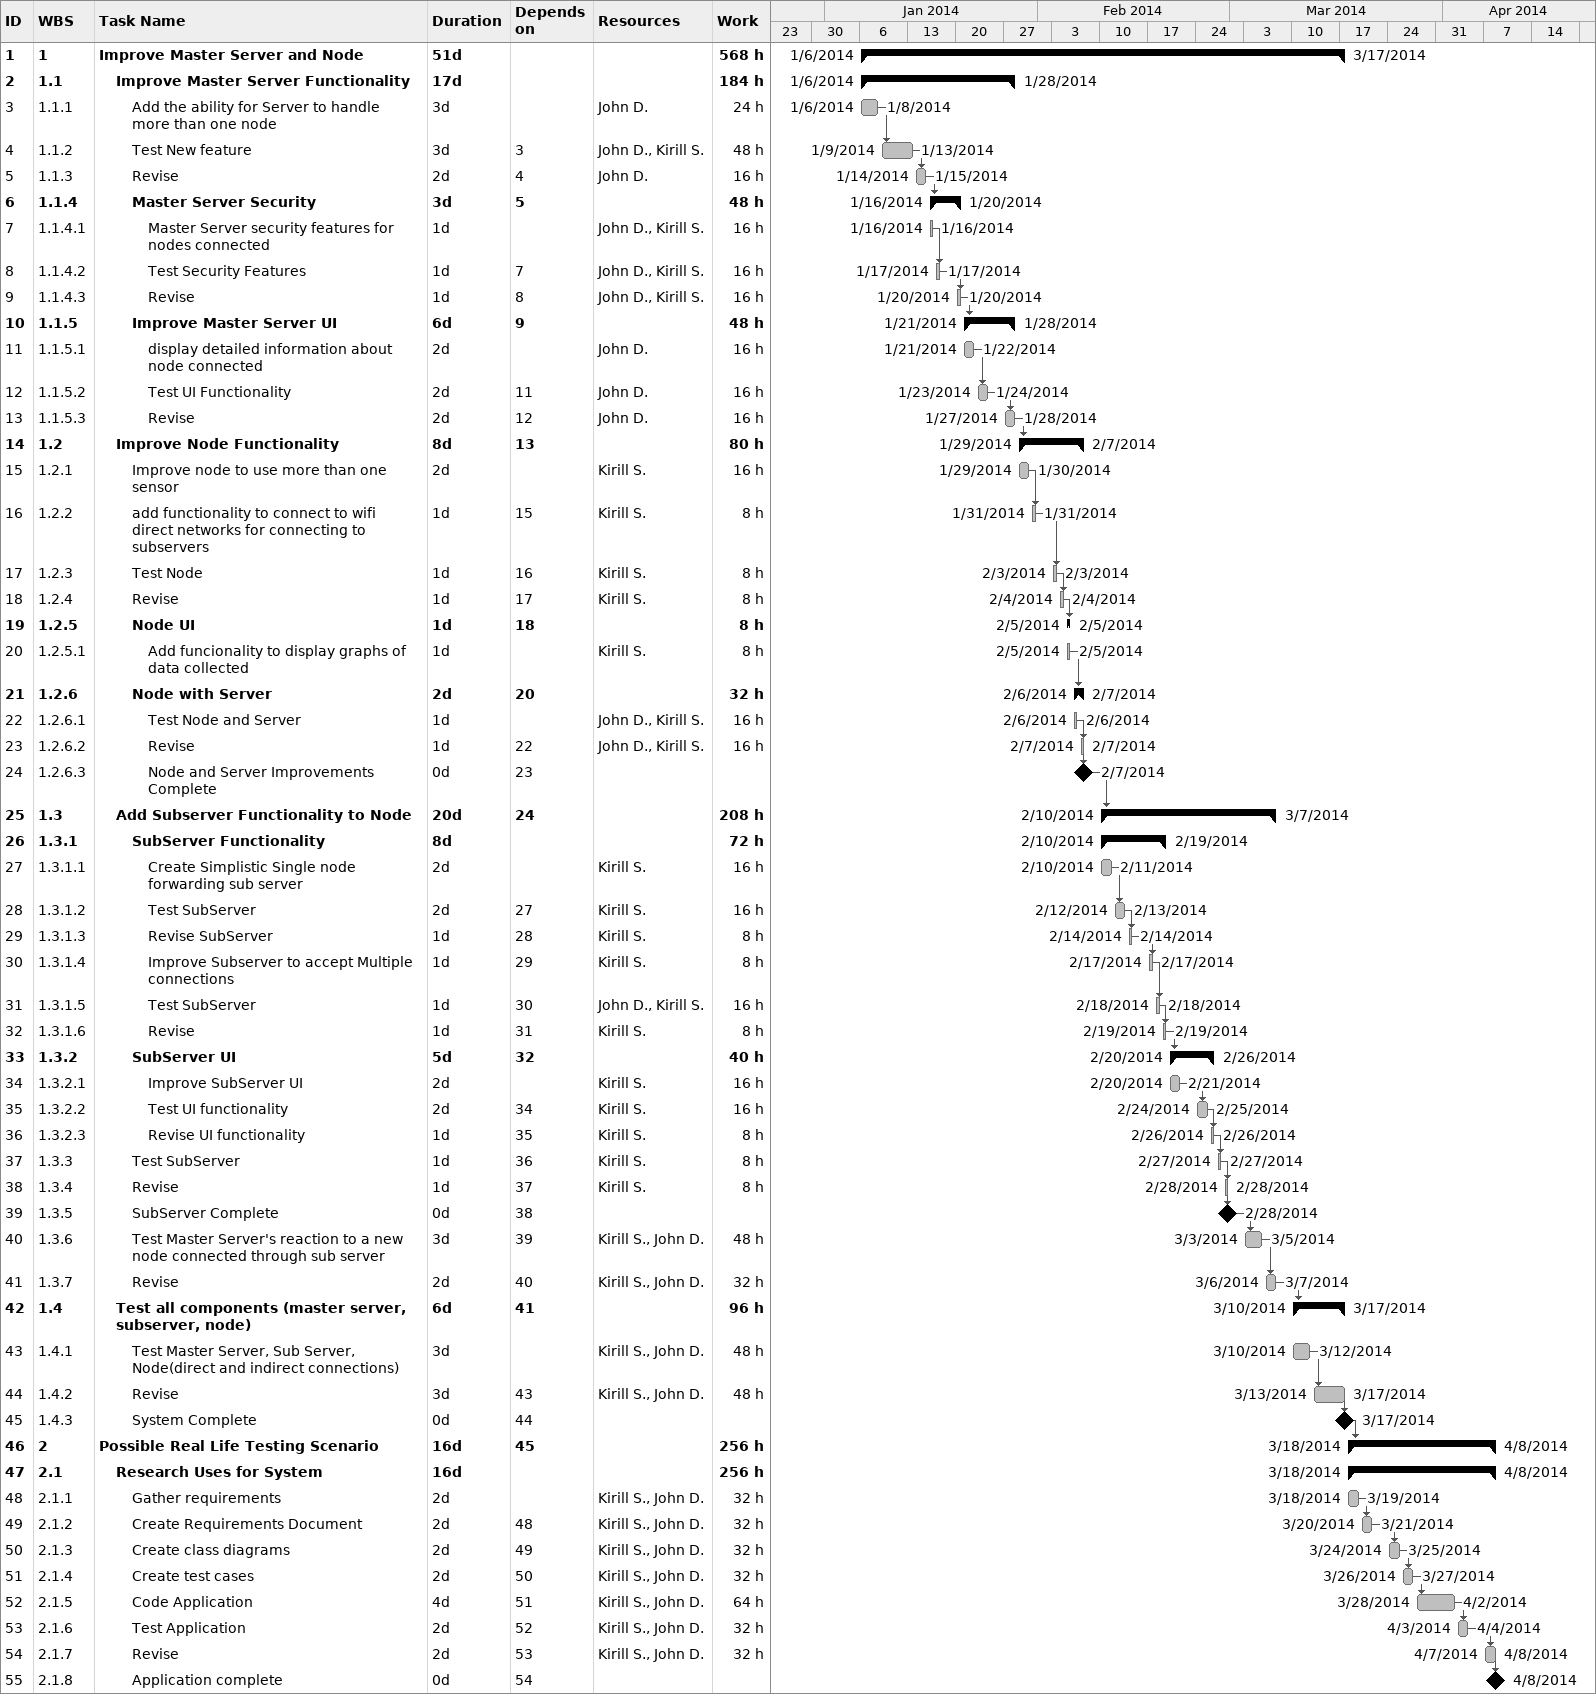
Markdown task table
| ID | WBS | Task | Duration | Start | Finish | Predecessors | Resources | Work (h) |
|---|---|---|---|---|---|---|---|---|
| 1 | 1 | **Improve Master Server and Node** | 51d | 2014-01-06 | 2014-03-17 |  |  | 568 |
| 2 | 1.1 | **Improve Master Server Functionality** | 17d | 2014-01-06 | 2014-01-28 |  |  | 184 |
| 3 | 1.1.1 | Add the ability for Server to handle more than one node | 3d | 2014-01-06 | 2014-01-08 |  | John D. | 24 |
| 4 | 1.1.2 | Test New feature | 3d | 2014-01-09 | 2014-01-13 | 3 | John D., Kirill S. | 48 |
| 5 | 1.1.3 | Revise | 2d | 2014-01-14 | 2014-01-15 | 4 | John D. | 16 |
| 6 | 1.1.4 | **Master Server Security** | 3d | 2014-01-16 | 2014-01-20 | 5 |  | 48 |
| 7 | 1.1.4.1 | Master Server security features for nodes connected | 1d | 2014-01-16 | 2014-01-16 |  | John D., Kirill S. | 16 |
| 8 | 1.1.4.2 | Test Security Features | 1d | 2014-01-17 | 2014-01-17 | 7 | John D., Kirill S. | 16 |
| 9 | 1.1.4.3 | Revise | 1d | 2014-01-20 | 2014-01-20 | 8 | John D., Kirill S. | 16 |
| 10 | 1.1.5 | **Improve Master Server UI** | 6d | 2014-01-21 | 2014-01-28 | 9 |  | 48 |
| 11 | 1.1.5.1 | display detailed information about node connected | 2d | 2014-01-21 | 2014-01-22 |  | John D. | 16 |
| 12 | 1.1.5.2 | Test UI Functionality | 2d | 2014-01-23 | 2014-01-24 | 11 | John D. | 16 |
| 13 | 1.1.5.3 | Revise | 2d | 2014-01-27 | 2014-01-28 | 12 | John D. | 16 |
| 14 | 1.2 | **Improve Node Functionality** | 8d | 2014-01-29 | 2014-02-07 | 13 |  | 80 |
| 15 | 1.2.1 | Improve node to use more than one sensor | 2d | 2014-01-29 | 2014-01-30 |  | Kirill S. | 16 |
| 16 | 1.2.2 | add functionality to connect to wifi direct networks for connecting to subservers | 1d | 2014-01-31 | 2014-01-31 | 15 | Kirill S. | 8 |
| 17 | 1.2.3 | Test Node | 1d | 2014-02-03 | 2014-02-03 | 16 | Kirill S. | 8 |
| 18 | 1.2.4 | Revise | 1d | 2014-02-04 | 2014-02-04 | 17 | Kirill S. | 8 |
| 19 | 1.2.5 | **Node UI** | 1d | 2014-02-05 | 2014-02-05 | 18 |  | 8 |
| 20 | 1.2.5.1 | Add funcionality to display graphs of data collected | 1d | 2014-02-05 | 2014-02-05 |  | Kirill S. | 8 |
| 21 | 1.2.6 | **Node with Server** | 2d | 2014-02-06 | 2014-02-07 | 20 |  | 32 |
| 22 | 1.2.6.1 | Test Node and Server | 1d | 2014-02-06 | 2014-02-06 |  | John D., Kirill S. | 16 |
| 23 | 1.2.6.2 | Revise | 1d | 2014-02-07 | 2014-02-07 | 22 | John D., Kirill S. | 16 |
| 24 | 1.2.6.3 | Node and Server Improvements Complete | 0d | 2014-02-07 | 2014-02-07 | 23 |  |  |
| 25 | 1.3 | **Add Subserver Functionality to Node** | 20d | 2014-02-10 | 2014-03-07 | 24 |  | 208 |
| 26 | 1.3.1 | **SubServer Functionality** | 8d | 2014-02-10 | 2014-02-19 |  |  | 72 |
| 27 | 1.3.1.1 | Create Simplistic Single node forwarding sub server | 2d | 2014-02-10 | 2014-02-11 |  | Kirill S. | 16 |
| 28 | 1.3.1.2 | Test SubServer | 2d | 2014-02-12 | 2014-02-13 | 27 | Kirill S. | 16 |
| 29 | 1.3.1.3 | Revise SubServer | 1d | 2014-02-14 | 2014-02-14 | 28 | Kirill S. | 8 |
| 30 | 1.3.1.4 | Improve Subserver to accept Multiple connections | 1d | 2014-02-17 | 2014-02-17 | 29 | Kirill S. | 8 |
| 31 | 1.3.1.5 | Test SubServer | 1d | 2014-02-18 | 2014-02-18 | 30 | John D., Kirill S. | 16 |
| 32 | 1.3.1.6 | Revise | 1d | 2014-02-19 | 2014-02-19 | 31 | Kirill S. | 8 |
| 33 | 1.3.2 | **SubServer UI** | 5d | 2014-02-20 | 2014-02-26 | 32 |  | 40 |
| 34 | 1.3.2.1 | Improve SubServer UI | 2d | 2014-02-20 | 2014-02-21 |  | Kirill S. | 16 |
| 35 | 1.3.2.2 | Test UI functionality | 2d | 2014-02-24 | 2014-02-25 | 34 | Kirill S. | 16 |
| 36 | 1.3.2.3 | Revise UI functionality | 1d | 2014-02-26 | 2014-02-26 | 35 | Kirill S. | 8 |
| 37 | 1.3.3 | Test SubServer | 1d | 2014-02-27 | 2014-02-27 | 36 | Kirill S. | 8 |
| 38 | 1.3.4 | Revise | 1d | 2014-02-28 | 2014-02-28 | 37 | Kirill S. | 8 |
| 39 | 1.3.5 | SubServer Complete | 0d | 2014-02-28 | 2014-02-28 | 38 |  |  |
| 40 | 1.3.6 | Test Master Server's reaction to a new node connected through sub server | 3d | 2014-03-03 | 2014-03-05 | 39 | Kirill S., John D. | 48 |
| 41 | 1.3.7 | Revise | 2d | 2014-03-06 | 2014-03-07 | 40 | Kirill S., John D. | 32 |
| 42 | 1.4 | **Test all components (master server, subserver, node)** | 6d | 2014-03-10 | 2014-03-17 | 41 |  | 96 |
| 43 | 1.4.1 | Test Master Server, Sub Server, Node(direct and indirect connections) | 3d | 2014-03-10 | 2014-03-12 |  | Kirill S., John D. | 48 |
| 44 | 1.4.2 | Revise | 3d | 2014-03-13 | 2014-03-17 | 43 | Kirill S., John D. | 48 |
| 45 | 1.4.3 | System Complete | 0d | 2014-03-17 | 2014-03-17 | 44 |  |  |
| 46 | 2 | **Possible Real Life Testing Scenario** | 16d | 2014-03-18 | 2014-04-08 | 45 |  | 256 |
| 47 | 2.1 | **Research Uses for System** | 16d | 2014-03-18 | 2014-04-08 |  |  | 256 |
| 48 | 2.1.1 | Gather requirements | 2d | 2014-03-18 | 2014-03-19 |  | Kirill S., John D. | 32 |
| 49 | 2.1.2 | Create Requirements Document | 2d | 2014-03-20 | 2014-03-21 | 48 | Kirill S., John D. | 32 |
| 50 | 2.1.3 | Create class diagrams | 2d | 2014-03-24 | 2014-03-25 | 49 | Kirill S., John D. | 32 |
| 51 | 2.1.4 | Create test cases | 2d | 2014-03-26 | 2014-03-27 | 50 | Kirill S., John D. | 32 |
| 52 | 2.1.5 | Code Application | 4d | 2014-03-28 | 2014-04-02 | 51 | Kirill S., John D. | 64 |
| 53 | 2.1.6 | Test Application | 2d | 2014-04-03 | 2014-04-04 | 52 | Kirill S., John D. | 32 |
| 54 | 2.1.7 | Revise | 2d | 2014-04-07 | 2014-04-08 | 53 | Kirill S., John D. | 32 |
| 55 | 2.1.8 | Application complete | 0d | 2014-04-08 | 2014-04-08 | 54 |  |  |
